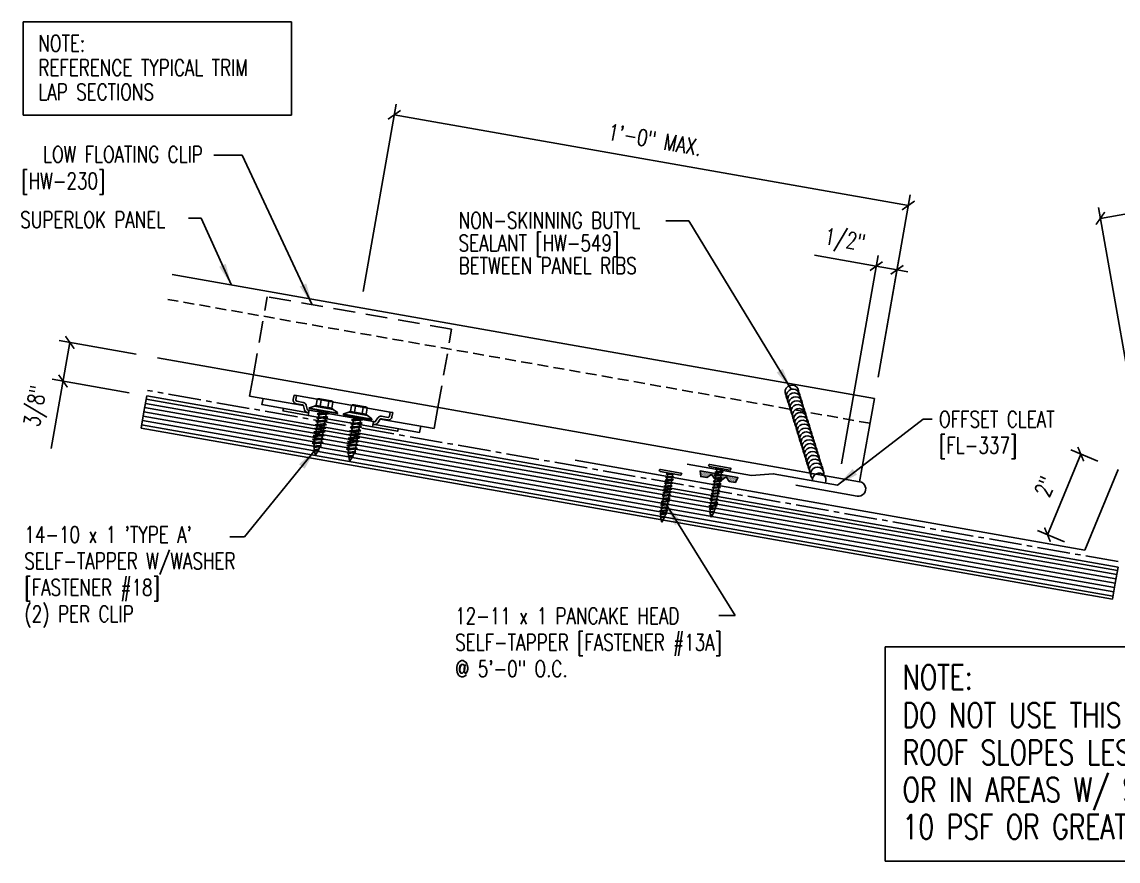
# Model space of a CAD drawing. Header units: inches. Extents: x -1.5 to 46.1, y 4.7 to 34.9.
# Drawn here: x -1.47 to 23.68, y 4.68 to 23.93 of the extents above; entities that cross this region are included whole.
import ezdxf
from ezdxf.enums import TextEntityAlignment as Align

# ---------------------------------------------------------------- set-up
doc = ezdxf.new("R2010")
doc.units = ezdxf.units.IN
doc.header["$MEASUREMENT"] = 0
for name, pattern in [('CENTER2', [1.125, 0.75, -0.125, 0.125, -0.125]), ('HIDDEN', [0.375, 0.25, -0.125]), ('HIDDEN2', [0.1875, 0.125, -0.0625])]:
    doc.linetypes.add(name, pattern=pattern)
for name, color, linetype in [('BARRIER', 253, 'CENTER2'), ('clip', 5, 'Continuous'), ('DIM', 2, 'Continuous'), ('FASTENER', 9, 'Continuous'), ('PANEL', 11, 'Continuous'), ('SEALANT', 8, 'Continuous'), ('TAPE', 8, 'Continuous'), ('TEXT', 2, 'Continuous'), ('TRIM', 6, 'Continuous'), ('wood', 3, 'Continuous')]:
    doc.layers.add(name, color=color, linetype=linetype)
doc.styles.add('TEXT', font='SIMPLEX', dxfattribs={"width": 0.75, "height": 6})
doc.styles.add('TEXT1', font='ROMANS.shx', dxfattribs={"width": 0.75, "height": 0.375})
doc.dimstyles.new('DETAIL', dxfattribs={"dimscale": 4, "dimtxt": 0.375, "dimasz": 0.0625, "dimexe": 0.0625, "dimexo": 0.125, "dimgap": 0.0625, "dimtad": 1, "dimdec": 4, "dimzin": 3, "dimdsep": 46, "dimlunit": 4, "dimtxsty": 'TEXT1', "dimblk": 'ARCHTICK', "dimcen": 0.0625, "dimclrd": 7, "dimclre": 7, "dimclrt": 2, "dimadec": 0, "dimazin": 0, "dimtfac": 0.59375, "dimtdec": 4, "dimtmove": 0, "dimatfit": 3, "dimfxl": 0, "dimfrac": 2, "dimtolj": 1, "dimtzin": 3, "dimarcsym": 0})
doc.dimstyles.new('DETAIL$7', dxfattribs={"dimscale": 4, "dimtxt": 6, "dimasz": 0.125, "dimexe": 0.0625, "dimexo": 0.125, "dimgap": 0.0625, "dimtad": 1, "dimdec": 5, "dimzin": 3, "dimdsep": 46, "dimlunit": 4, "dimtxsty": 'TEXT', "dimblk": 'ARCHTICK', "dimcen": 0.0625, "dimclrd": 7, "dimclre": 7, "dimclrt": 2, "dimadec": 0, "dimazin": 0, "dimtfac": 0.666667, "dimtdec": 5, "dimtmove": 0, "dimatfit": 3, "dimfxl": 0, "dimfrac": 2, "dimtolj": 1, "dimtzin": 3, "dimarcsym": 0})

# ---------------------------------------------------------------- blocks, each defined once
blk = doc.blocks.new('_ArchTick')
at = {"color": 0, "linetype": 'ByBlock', "const_width": 0.15}
blk.add_lwpolyline([(-0.5, -0.5), (0.5, 0.5)], dxfattribs=at)
blk = doc.blocks.new('*D14')
at = {"layer": 'DEFPOINTS', "color": 0}
for p in [(28.389, 20.327), (29.31, 15.107), (24.605, 11.891)]:
    blk.add_point(p, dxfattribs=at)
at = {"layer": 'DIM', "color": 7, "lineweight": -2}
for p, q in [((29.223, 15.6), (28.346, 20.573)), ((23.277, 19.425), (28.389, 20.327)), ((24.518, 12.383), (23.233, 19.672))]:
    blk.add_line(p, q, dxfattribs=at)
at = {"layer": 'DIM', "color": 7, "lineweight": -2, "xscale": 0.25, "yscale": 0.25, "zscale": 0.25}
for p, rotation in [((28.389, 20.327), 9.999999999998703), ((23.277, 19.425), 189.9999999999987)]:
    blk.add_blockref('_ArchTick', p, dxfattribs=dict(at, rotation=rotation))
at = {"layer": 'DIM', "color": 2, "insert": (25.74, 20.404), "char_height": 0.375, "attachment_point": 5, "rotation": 10, "style": 'TEXT1'}
blk.add_mtext('\\A1;4 1/2"  ', dxfattribs=at)
blk = doc.blocks.new('*D15')
at = {"layer": 'DEFPOINTS', "color": 0}
for p in [(18.871, 19.721), (6.273, 17.253), (18.09, 15.292)]:
    blk.add_point(p, dxfattribs=at)
at = {"layer": 'DIM', "color": 7, "lineweight": -2}
for p, q in [((6.359, 17.746), (7.118, 22.048)), ((7.074, 21.801), (18.871, 19.721)), ((18.177, 15.784), (18.915, 19.968))]:
    blk.add_line(p, q, dxfattribs=at)
at = {"layer": 'DIM', "color": 7, "lineweight": -2, "xscale": 0.25, "yscale": 0.25, "zscale": 0.25}
for p, rotation in [((7.074, 21.801), 170.0000000000015), ((18.871, 19.721), 350.0000000000015)]:
    blk.add_blockref('_ArchTick', p, dxfattribs=dict(at, rotation=rotation))
at = {"layer": 'DIM', "color": 2, "insert": (13.055, 21.227), "char_height": 0.375, "attachment_point": 5, "rotation": 350, "style": 'TEXT1'}
blk.add_mtext('\\A1;1\'-0" MAX.', dxfattribs=at)
blk = doc.blocks.new('dsc-FL-337')
at = {"layer": 'TEXT', "style": 'TEXT1', "width": 0.75}
for s, p in [('OFFSET CLEAT', (0, 0)), ('[FL-337]', (0, -0.6))]:
    blk.add_text(s, height=0.375, dxfattribs=at).set_placement(p)
at = {"layer": 'TEXT', "style": 'TEXT1', "flags": 1}
for tag, p in [('COLOR', (0, -1.2)), ('CALC', (0, -1.2)), ('OPT1', (0, -1.2)), ('OPT2', (0, -1.2)), ('OPT3', (0, -1.2)), ('GAGE', (0, -1.2)), ('SHPLN', (0, -1.2)), ('PART', (0, -1.2)), ('DESCRIPTION', (0, -1.2)), ('MULTIPLE', (0, -1.2)), ('SPARE1', (0, -1.8)), ('SPARE2', (0, -1.8)), ('SPARE3', (0, -1.8)), ('SPARE4', (0, -1.8)), ('SPARE5', (0, -1.8)), ('SPARE6', (0, -1.8)), ('SPARE7', (0, -1.8)), ('SPARE8', (0, -1.8)), ('SPARE9', (0, -1.8)), ('SPARE10', (0, -1.8))]:
    blk.add_attdef(tag, p, '', height=0.375, dxfattribs=at)
blk = doc.blocks.new('st7')
at = {"layer": 'FASTENER'}
for p, q in [((-0.24, 0.082), (0.24, 0.082)), ((-0.24, 0.037), (0.24, 0.037)), ((-0.093, 0.003), (0.027, 0.037)), ((-0.069, -0.011), (-0.093, 0.003)), ((-0.069, -0.011), (0.095, 0.036)), ((-0.057, 0.037), (-0.057, 0.013)), ((0.059, 0.026), (0.059, -0.025)), ((-0.093, -0.069), (0.071, -0.022)), ((-0.069, -0.082), (-0.093, -0.069)), ((-0.093, -0.14), (0.071, -0.093)), ((-0.069, -0.154), (-0.093, -0.14)), ((-0.093, -0.212), (0.071, -0.165)), ((-0.069, -0.225), (-0.093, -0.212)), ((-0.093, -0.283), (0.071, -0.236)), ((-0.069, -0.082), (0.095, -0.036)), ((-0.069, -0.154), (0.095, -0.107)), ((-0.069, -0.225), (0.095, -0.178)), ((-0.069, -0.296), (0.095, -0.25)), ((-0.057, -0.008), (-0.057, -0.059)), ((-0.057, -0.079), (-0.057, -0.13)), ((-0.057, -0.15), (-0.057, -0.201)), ((-0.057, -0.222), (-0.057, -0.273)), ((0.059, -0.046), (0.059, -0.097)), ((0.059, -0.117), (0.059, -0.168)), ((0.059, -0.189), (0.059, -0.239)), ((0.095, -0.036), (0.071, -0.022)), ((0.095, -0.107), (0.071, -0.093)), ((0.095, -0.178), (0.071, -0.165)), ((0.095, -0.25), (0.071, -0.236)), ((-0.069, -0.296), (-0.093, -0.283)), ((-0.093, -0.354), (0.071, -0.307)), ((-0.069, -0.368), (-0.093, -0.354)), ((-0.093, -0.426), (0.071, -0.379)), ((-0.069, -0.439), (-0.093, -0.426)), ((-0.093, -0.497), (0.071, -0.45)), ((-0.069, -0.511), (-0.093, -0.497)), ((-0.069, -0.368), (0.095, -0.321)), ((-0.069, -0.439), (0.095, -0.392)), ((-0.069, -0.511), (0.095, -0.464)), ((-0.057, -0.293), (-0.057, -0.344)), ((-0.057, -0.365), (-0.057, -0.415)), ((-0.057, -0.436), (-0.057, -0.487)), ((0.059, -0.26), (0.059, -0.311)), ((0.059, -0.331), (0.059, -0.382)), ((0.059, -0.403), (0.059, -0.454)), ((0.059, -0.474), (0.059, -0.525)), ((0.095, -0.321), (0.071, -0.307)), ((0.095, -0.392), (0.071, -0.379)), ((0.095, -0.464), (0.071, -0.45)), ((-0.093, -0.568), (0.071, -0.522)), ((-0.069, -0.582), (-0.093, -0.568)), ((-0.093, -0.64), (0.071, -0.593)), ((-0.069, -0.653), (-0.093, -0.64)), ((-0.093, -0.711), (0.071, -0.664)), ((-0.069, -0.725), (-0.093, -0.711)), ((-0.093, -0.782), (0.071, -0.736)), ((-0.069, -0.582), (0.095, -0.535)), ((-0.069, -0.653), (0.095, -0.606)), ((-0.069, -0.725), (0.095, -0.678)), ((-0.069, -0.796), (0.095, -0.749)), ((-0.057, -0.507), (-0.057, -0.558)), ((-0.057, -0.579), (-0.057, -0.629)), ((-0.057, -0.65), (-0.057, -0.701)), ((-0.057, -0.721), (-0.057, -0.772)), ((0.059, -0.545), (0.059, -0.596)), ((0.059, -0.617), (0.059, -0.668)), ((0.059, -0.688), (0.059, -0.739)), ((0.095, -0.535), (0.071, -0.522)), ((0.095, -0.606), (0.071, -0.593)), ((0.095, -0.678), (0.071, -0.664)), ((0.095, -0.749), (0.071, -0.736)), ((-0.069, -0.796), (-0.093, -0.782)), ((-0.093, -0.854), (0.071, -0.807)), ((-0.069, -0.867), (-0.093, -0.854)), ((-0.078, -0.921), (0.061, -0.881)), ((-0.054, -0.934), (-0.078, -0.921)), ((-0.069, -0.867), (0.095, -0.821)), ((-0.058, -0.986), (0.041, -0.958)), ((-0.034, -1), (-0.058, -0.986)), ((-0.057, -0.793), (-0.057, -0.844)), ((-0.054, -0.934), (0.085, -0.895)), ((-0.034, -1), (0.065, -0.972)), ((0.065, -0.972), (0.041, -0.958)), ((0.059, -0.759), (0.059, -0.81)), ((0.059, -0.831), (0.059, -0.861)), ((0.085, -0.895), (0.061, -0.881)), ((0.095, -0.821), (0.071, -0.807)), ((-0.03, -1.05), (0.006, -1.04)), ((-0.006, -1.063), (-0.03, -1.05)), ((-0.006, -1.063), (0.03, -1.053)), ((0.03, -1.053), (0.006, -1.04))]:
    blk.add_line(p, q, dxfattribs=at)
for centre, radius, start, end in [((-0.238, 0.06), 0.0227, 94.6639, 265.3361), ((0.238, 0.06), 0.0227, 274.6639, 85.3361), ((0.502, -0.853), 0.56, 181.0834, 186.2136), ((0.502, -0.853), 0.56, 188.2489, 193.282), ((0.502, -0.853), 0.56, 194.889, 200.3099), ((-0.501, -0.853), 0.56, 339.4684, 347.2016), ((-0.501, -0.853), 0.56, 348.7524, 354.9475), ((-0.501, -0.853), 0.56, 357.0874, 0.7958), ((0.502, -0.853), 0.56, 201.1572, 206.3807), ((-0.501, -0.853), 0.56, 333.6193, 338.828)]:
    blk.add_arc(centre, radius, start, end, dxfattribs=at)
blk = doc.blocks.new('*X3')
at = {"color": 0}
for p, q in [((-0.434, 0.135), (-0.434, 0.135)), ((-0.434, 0.123), (-0.434, 0.123)), ((-0.422, 0.141), (-0.422, 0.141)), ((-0.422, 0.129), (-0.422, 0.129)), ((-0.422, 0.117), (-0.422, 0.117)), ((-0.422, 0.105), (-0.422, 0.105)), ((-0.422, 0.094), (-0.422, 0.094)), ((-0.422, 0.082), (-0.422, 0.082)), ((-0.41, 0.135), (-0.41, 0.135)), ((-0.41, 0.123), (-0.41, 0.123)), ((-0.41, 0.111), (-0.41, 0.111)), ((-0.41, 0.1), (-0.41, 0.1)), ((-0.41, 0.088), (-0.41, 0.088)), ((-0.41, 0.076), (-0.41, 0.076)), ((-0.41, 0.064), (-0.41, 0.064)), ((-0.41, 0.053), (-0.41, 0.053)), ((-0.41, 0.041), (-0.41, 0.041)), ((-0.398, 0.141), (-0.398, 0.141)), ((-0.398, 0.129), (-0.398, 0.129)), ((-0.398, 0.117), (-0.398, 0.117)), ((-0.398, 0.105), (-0.398, 0.105)), ((-0.398, 0.094), (-0.398, 0.094)), ((-0.398, 0.082), (-0.398, 0.082)), ((-0.398, 0.07), (-0.398, 0.07)), ((-0.398, 0.059), (-0.398, 0.059)), ((-0.398, 0.047), (-0.398, 0.047)), ((-0.398, 0.035), (-0.398, 0.035)), ((-0.398, 0.023), (-0.398, 0.023)), ((-0.387, 0.135), (-0.387, 0.135)), ((-0.387, 0.123), (-0.387, 0.123)), ((-0.387, 0.111), (-0.387, 0.111)), ((-0.387, 0.1), (-0.387, 0.1)), ((-0.387, 0.088), (-0.387, 0.088)), ((-0.387, 0.076), (-0.387, 0.076)), ((-0.387, 0.064), (-0.387, 0.064)), ((-0.387, 0.053), (-0.387, 0.053)), ((-0.387, 0.041), (-0.387, 0.041)), ((-0.387, 0.029), (-0.387, 0.029)), ((-0.375, 0.141), (-0.375, 0.141)), ((-0.375, 0.129), (-0.375, 0.129)), ((-0.375, 0.117), (-0.375, 0.117)), ((-0.375, 0.105), (-0.375, 0.105)), ((-0.375, 0.094), (-0.375, 0.094)), ((-0.375, 0.082), (-0.375, 0.082)), ((-0.375, 0.07), (-0.375, 0.07)), ((-0.375, 0.059), (-0.375, 0.059)), ((-0.375, 0.047), (-0.375, 0.047)), ((-0.375, 0.035), (-0.375, 0.035)), ((-0.375, 0.023), (-0.375, 0.023)), ((-0.363, 0.135), (-0.363, 0.135)), ((-0.363, 0.123), (-0.363, 0.123)), ((-0.363, 0.111), (-0.363, 0.111)), ((-0.363, 0.1), (-0.363, 0.1)), ((-0.363, 0.088), (-0.363, 0.088)), ((-0.363, 0.076), (-0.363, 0.076)), ((-0.363, 0.064), (-0.363, 0.064)), ((-0.363, 0.053), (-0.363, 0.053)), ((-0.363, 0.041), (-0.363, 0.041)), ((-0.363, 0.029), (-0.363, 0.029)), ((-0.352, 0.141), (-0.352, 0.141)), ((-0.352, 0.129), (-0.352, 0.129)), ((-0.352, 0.117), (-0.352, 0.117)), ((-0.352, 0.105), (-0.352, 0.105)), ((-0.352, 0.094), (-0.352, 0.094)), ((-0.352, 0.082), (-0.352, 0.082)), ((-0.352, 0.07), (-0.352, 0.07)), ((-0.352, 0.059), (-0.352, 0.059)), ((-0.352, 0.047), (-0.352, 0.047)), ((-0.352, 0.035), (-0.352, 0.035)), ((-0.352, 0.023), (-0.352, 0.023)), ((-0.34, 0.135), (-0.34, 0.135)), ((-0.34, 0.123), (-0.34, 0.123)), ((-0.34, 0.111), (-0.34, 0.111)), ((-0.34, 0.1), (-0.34, 0.1)), ((-0.34, 0.088), (-0.34, 0.088)), ((-0.34, 0.076), (-0.34, 0.076)), ((-0.34, 0.064), (-0.34, 0.064)), ((-0.34, 0.053), (-0.34, 0.053)), ((-0.34, 0.041), (-0.34, 0.041)), ((-0.34, 0.029), (-0.34, 0.029)), ((-0.328, 0.141), (-0.328, 0.141)), ((-0.328, 0.129), (-0.328, 0.129)), ((-0.328, 0.117), (-0.328, 0.117)), ((-0.328, 0.105), (-0.328, 0.105)), ((-0.328, 0.094), (-0.328, 0.094)), ((-0.328, 0.082), (-0.328, 0.082)), ((-0.328, 0.07), (-0.328, 0.07)), ((-0.328, 0.059), (-0.328, 0.059)), ((-0.328, 0.047), (-0.328, 0.047)), ((-0.328, 0.035), (-0.328, 0.035)), ((-0.328, 0.023), (-0.328, 0.023)), ((-0.316, 0.135), (-0.316, 0.135)), ((-0.316, 0.123), (-0.316, 0.123)), ((-0.316, 0.111), (-0.316, 0.111)), ((-0.316, 0.1), (-0.316, 0.1)), ((-0.316, 0.088), (-0.316, 0.088)), ((-0.316, 0.076), (-0.316, 0.076)), ((-0.316, 0.064), (-0.316, 0.064)), ((-0.316, 0.053), (-0.316, 0.053)), ((-0.316, 0.041), (-0.316, 0.041)), ((-0.316, 0.029), (-0.316, 0.029)), ((-0.305, 0.141), (-0.305, 0.141)), ((-0.305, 0.129), (-0.305, 0.129)), ((-0.305, 0.117), (-0.305, 0.117)), ((-0.305, 0.105), (-0.305, 0.105)), ((-0.305, 0.094), (-0.305, 0.094)), ((-0.305, 0.082), (-0.305, 0.082)), ((-0.305, 0.07), (-0.305, 0.07)), ((-0.305, 0.059), (-0.305, 0.059)), ((-0.305, 0.047), (-0.305, 0.047)), ((-0.305, 0.035), (-0.305, 0.035)), ((-0.305, 0.023), (-0.305, 0.023)), ((-0.293, 0.135), (-0.293, 0.135)), ((-0.293, 0.123), (-0.293, 0.123)), ((-0.293, 0.111), (-0.293, 0.111)), ((-0.293, 0.1), (-0.293, 0.1)), ((-0.293, 0.088), (-0.293, 0.088)), ((-0.293, 0.076), (-0.293, 0.076)), ((-0.293, 0.064), (-0.293, 0.064)), ((-0.293, 0.053), (-0.293, 0.053)), ((-0.293, 0.041), (-0.293, 0.041)), ((-0.293, 0.029), (-0.293, 0.029)), ((-0.281, 0.141), (-0.281, 0.141)), ((-0.281, 0.129), (-0.281, 0.129)), ((-0.281, 0.117), (-0.281, 0.117)), ((-0.281, 0.105), (-0.281, 0.105)), ((-0.281, 0.094), (-0.281, 0.094)), ((-0.281, 0.082), (-0.281, 0.082)), ((-0.281, 0.07), (-0.281, 0.07)), ((-0.281, 0.059), (-0.281, 0.059)), ((-0.281, 0.047), (-0.281, 0.047)), ((-0.281, 0.035), (-0.281, 0.035)), ((-0.281, 0.023), (-0.281, 0.023)), ((-0.27, 0.135), (-0.27, 0.135)), ((-0.27, 0.123), (-0.27, 0.123)), ((-0.27, 0.111), (-0.27, 0.111)), ((-0.27, 0.1), (-0.27, 0.1)), ((-0.27, 0.088), (-0.27, 0.088)), ((-0.27, 0.076), (-0.27, 0.076)), ((-0.27, 0.064), (-0.27, 0.064)), ((-0.27, 0.053), (-0.27, 0.053)), ((-0.27, 0.041), (-0.27, 0.041)), ((-0.27, 0.029), (-0.27, 0.029)), ((-0.258, 0.141), (-0.258, 0.141)), ((-0.258, 0.129), (-0.258, 0.129)), ((-0.258, 0.117), (-0.258, 0.117)), ((-0.258, 0.105), (-0.258, 0.105)), ((-0.258, 0.094), (-0.258, 0.094)), ((-0.258, 0.082), (-0.258, 0.082)), ((-0.258, 0.07), (-0.258, 0.07)), ((-0.258, 0.059), (-0.258, 0.059)), ((-0.258, 0.047), (-0.258, 0.047)), ((-0.258, 0.035), (-0.258, 0.035)), ((-0.258, 0.023), (-0.258, 0.023)), ((-0.246, 0.135), (-0.246, 0.135)), ((-0.246, 0.123), (-0.246, 0.123)), ((-0.246, 0.111), (-0.246, 0.111)), ((-0.246, 0.1), (-0.246, 0.1)), ((-0.246, 0.088), (-0.246, 0.088)), ((-0.246, 0.076), (-0.246, 0.076)), ((-0.246, 0.064), (-0.246, 0.064)), ((-0.246, 0.053), (-0.246, 0.053)), ((-0.246, 0.041), (-0.246, 0.041)), ((-0.234, 0.141), (-0.234, 0.141)), ((-0.234, 0.129), (-0.234, 0.129)), ((-0.234, 0.117), (-0.234, 0.117)), ((-0.234, 0.105), (-0.234, 0.105)), ((-0.234, 0.094), (-0.234, 0.094)), ((-0.234, 0.082), (-0.234, 0.082)), ((-0.234, 0.07), (-0.234, 0.07)), ((-0.234, 0.059), (-0.234, 0.059)), ((-0.234, 0.047), (-0.234, 0.047)), ((-0.223, 0.135), (-0.223, 0.135)), ((-0.223, 0.123), (-0.223, 0.123)), ((-0.223, 0.111), (-0.223, 0.111)), ((-0.223, 0.1), (-0.223, 0.1)), ((-0.223, 0.088), (-0.223, 0.088)), ((-0.223, 0.076), (-0.223, 0.076)), ((-0.223, 0.064), (-0.223, 0.064)), ((-0.211, 0.141), (-0.211, 0.141)), ((-0.211, 0.129), (-0.211, 0.129)), ((-0.211, 0.117), (-0.211, 0.117)), ((-0.211, 0.105), (-0.211, 0.105)), ((-0.211, 0.094), (-0.211, 0.094)), ((-0.211, 0.082), (-0.211, 0.082)), ((-0.211, 0.07), (-0.211, 0.07)), ((-0.199, 0.135), (-0.199, 0.135)), ((-0.199, 0.123), (-0.199, 0.123)), ((-0.199, 0.111), (-0.199, 0.111)), ((-0.199, 0.1), (-0.199, 0.1)), ((-0.199, 0.088), (-0.199, 0.088)), ((-0.188, 0.141), (-0.188, 0.141)), ((-0.188, 0.129), (-0.188, 0.129)), ((-0.188, 0.117), (-0.188, 0.117)), ((-0.188, 0.105), (-0.188, 0.105)), ((-0.188, 0.094), (-0.188, 0.094)), ((-0.176, 0.135), (-0.176, 0.135)), ((-0.176, 0.123), (-0.176, 0.123)), ((-0.176, 0.111), (-0.176, 0.111)), ((-0.164, 0.141), (-0.164, 0.141)), ((-0.164, 0.129), (-0.164, 0.129)), ((-0.164, 0.117), (-0.164, 0.117)), ((-0.164, 0.105), (-0.164, 0.105)), ((-0.152, 0.135), (-0.152, 0.135)), ((-0.152, 0.123), (-0.152, 0.123)), ((-0.152, 0.111), (-0.152, 0.111)), ((-0.152, 0.1), (-0.152, 0.1)), ((-0.141, 0.141), (-0.141, 0.141)), ((-0.141, 0.129), (-0.141, 0.129)), ((-0.141, 0.117), (-0.141, 0.117)), ((-0.141, 0.105), (-0.141, 0.105)), ((-0.141, 0.094), (-0.141, 0.094)), ((-0.141, 0.082), (-0.141, 0.082)), ((-0.129, 0.135), (-0.129, 0.135)), ((-0.129, 0.123), (-0.129, 0.123)), ((-0.129, 0.111), (-0.129, 0.111)), ((-0.129, 0.1), (-0.129, 0.1)), ((-0.129, 0.088), (-0.129, 0.088)), ((-0.129, 0.076), (-0.129, 0.076)), ((-0.117, 0.141), (-0.117, 0.141)), ((-0.117, 0.129), (-0.117, 0.129)), ((-0.117, 0.117), (-0.117, 0.117)), ((-0.117, 0.105), (-0.117, 0.105)), ((-0.117, 0.094), (-0.117, 0.094)), ((-0.117, 0.082), (-0.117, 0.082)), ((-0.117, 0.07), (-0.117, 0.07)), ((-0.117, 0.059), (-0.117, 0.059)), ((-0.105, 0.135), (-0.105, 0.135)), ((-0.105, 0.123), (-0.105, 0.123)), ((-0.105, 0.111), (-0.105, 0.111)), ((-0.105, 0.1), (-0.105, 0.1)), ((-0.105, 0.088), (-0.105, 0.088)), ((-0.105, 0.076), (-0.105, 0.076)), ((-0.105, 0.064), (-0.105, 0.064)), ((-0.105, 0.053), (-0.105, 0.053)), ((-0.094, 0.141), (-0.094, 0.141)), ((-0.094, 0.129), (-0.094, 0.129)), ((-0.094, 0.117), (-0.094, 0.117)), ((-0.094, 0.105), (-0.094, 0.105)), ((-0.094, 0.094), (-0.094, 0.094)), ((-0.094, 0.082), (-0.094, 0.082)), ((-0.094, 0.07), (-0.094, 0.07)), ((-0.094, 0.059), (-0.094, 0.059)), ((-0.094, 0.047), (-0.094, 0.047)), ((-0.094, 0.035), (-0.094, 0.035)), ((-0.082, 0.135), (-0.082, 0.135)), ((-0.082, 0.123), (-0.082, 0.123)), ((-0.082, 0.111), (-0.082, 0.111)), ((-0.082, 0.1), (-0.082, 0.1)), ((-0.082, 0.088), (-0.082, 0.088)), ((-0.082, 0.076), (-0.082, 0.076)), ((-0.082, 0.064), (-0.082, 0.064)), ((-0.082, 0.053), (-0.082, 0.053)), ((-0.082, 0.041), (-0.082, 0.041)), ((-0.082, 0.029), (-0.082, 0.029)), ((-0.07, 0.141), (-0.07, 0.141)), ((-0.07, 0.129), (-0.07, 0.129)), ((-0.07, 0.117), (-0.07, 0.117)), ((-0.07, 0.105), (-0.07, 0.105)), ((-0.07, 0.094), (-0.07, 0.094)), ((-0.07, 0.082), (-0.07, 0.082)), ((-0.07, 0.07), (-0.07, 0.07)), ((-0.07, 0.059), (-0.07, 0.059)), ((-0.07, 0.047), (-0.07, 0.047)), ((-0.07, 0.035), (-0.07, 0.035)), ((-0.07, 0.023), (-0.07, 0.023)), ((-0.059, 0.135), (-0.059, 0.135)), ((-0.059, 0.123), (-0.059, 0.123)), ((-0.059, 0.111), (-0.059, 0.111)), ((-0.059, 0.1), (-0.059, 0.1)), ((-0.059, 0.088), (-0.059, 0.088)), ((-0.059, 0.076), (-0.059, 0.076)), ((-0.059, 0.064), (-0.059, 0.064)), ((-0.059, 0.053), (-0.059, 0.053)), ((-0.059, 0.041), (-0.059, 0.041)), ((-0.059, 0.029), (-0.059, 0.029)), ((-0.047, 0.141), (-0.047, 0.141)), ((-0.047, 0.129), (-0.047, 0.129)), ((-0.047, 0.117), (-0.047, 0.117)), ((-0.047, 0.105), (-0.047, 0.105)), ((-0.047, 0.094), (-0.047, 0.094)), ((-0.047, 0.082), (-0.047, 0.082)), ((-0.047, 0.07), (-0.047, 0.07)), ((-0.047, 0.059), (-0.047, 0.059)), ((-0.047, 0.047), (-0.047, 0.047)), ((-0.047, 0.035), (-0.047, 0.035)), ((-0.047, 0.023), (-0.047, 0.023)), ((-0.035, 0.135), (-0.035, 0.135)), ((-0.035, 0.123), (-0.035, 0.123)), ((-0.035, 0.111), (-0.035, 0.111)), ((-0.035, 0.1), (-0.035, 0.1)), ((-0.035, 0.088), (-0.035, 0.088)), ((-0.035, 0.076), (-0.035, 0.076)), ((-0.035, 0.064), (-0.035, 0.064)), ((-0.035, 0.053), (-0.035, 0.053)), ((-0.035, 0.041), (-0.035, 0.041)), ((-0.035, 0.029), (-0.035, 0.029)), ((-0.023, 0.141), (-0.023, 0.141)), ((-0.023, 0.129), (-0.023, 0.129)), ((-0.023, 0.117), (-0.023, 0.117)), ((-0.023, 0.105), (-0.023, 0.105)), ((-0.023, 0.094), (-0.023, 0.094)), ((-0.023, 0.082), (-0.023, 0.082)), ((-0.023, 0.07), (-0.023, 0.07)), ((-0.023, 0.059), (-0.023, 0.059)), ((-0.023, 0.047), (-0.023, 0.047)), ((-0.023, 0.035), (-0.023, 0.035)), ((-0.023, 0.023), (-0.023, 0.023)), ((-0.012, 0.135), (-0.012, 0.135)), ((-0.012, 0.123), (-0.012, 0.123)), ((-0.012, 0.111), (-0.012, 0.111)), ((-0.012, 0.1), (-0.012, 0.1)), ((-0.012, 0.088), (-0.012, 0.088)), ((-0.012, 0.076), (-0.012, 0.076)), ((-0.012, 0.064), (-0.012, 0.064)), ((-0.012, 0.053), (-0.012, 0.053)), ((-0.012, 0.041), (-0.012, 0.041)), ((-0.012, 0.029), (-0.012, 0.029)), ((0, 0.141), (0, 0.141)), ((0, 0.129), (0, 0.129)), ((0, 0.117), (0, 0.117)), ((0, 0.105), (0, 0.105)), ((0, 0.094), (0, 0.094)), ((0, 0.082), (0, 0.082)), ((0, 0.07), (0, 0.07)), ((0, 0.059), (0, 0.059)), ((0, 0.047), (0, 0.047)), ((0, 0.035), (0, 0.035)), ((0, 0.023), (0, 0.023)), ((0.012, 0.135), (0.012, 0.135)), ((0.012, 0.123), (0.012, 0.123)), ((0.012, 0.111), (0.012, 0.111)), ((0.012, 0.1), (0.012, 0.1)), ((0.012, 0.088), (0.012, 0.088)), ((0.012, 0.076), (0.012, 0.076)), ((0.012, 0.064), (0.012, 0.064)), ((0.012, 0.053), (0.012, 0.053)), ((0.012, 0.041), (0.012, 0.041)), ((0.012, 0.029), (0.012, 0.029)), ((0.023, 0.141), (0.023, 0.141)), ((0.023, 0.129), (0.023, 0.129)), ((0.023, 0.117), (0.023, 0.117)), ((0.023, 0.105), (0.023, 0.105)), ((0.023, 0.094), (0.023, 0.094)), ((0.023, 0.082), (0.023, 0.082)), ((0.023, 0.07), (0.023, 0.07)), ((0.023, 0.059), (0.023, 0.059)), ((0.023, 0.047), (0.023, 0.047)), ((0.023, 0.035), (0.023, 0.035)), ((0.023, 0.023), (0.023, 0.023)), ((0.035, 0.135), (0.035, 0.135)), ((0.035, 0.123), (0.035, 0.123)), ((0.035, 0.111), (0.035, 0.111)), ((0.035, 0.1), (0.035, 0.1)), ((0.035, 0.088), (0.035, 0.088)), ((0.035, 0.076), (0.035, 0.076)), ((0.035, 0.064), (0.035, 0.064)), ((0.035, 0.053), (0.035, 0.053)), ((0.035, 0.041), (0.035, 0.041)), ((0.035, 0.029), (0.035, 0.029)), ((0.047, 0.141), (0.047, 0.141)), ((0.047, 0.129), (0.047, 0.129)), ((0.047, 0.117), (0.047, 0.117)), ((0.047, 0.105), (0.047, 0.105)), ((0.047, 0.094), (0.047, 0.094)), ((0.047, 0.082), (0.047, 0.082)), ((0.047, 0.07), (0.047, 0.07)), ((0.047, 0.059), (0.047, 0.059)), ((0.047, 0.047), (0.047, 0.047)), ((0.047, 0.035), (0.047, 0.035)), ((0.047, 0.023), (0.047, 0.023)), ((0.059, 0.135), (0.059, 0.135)), ((0.059, 0.123), (0.059, 0.123)), ((0.059, 0.111), (0.059, 0.111)), ((0.059, 0.1), (0.059, 0.1)), ((0.059, 0.088), (0.059, 0.088)), ((0.059, 0.076), (0.059, 0.076)), ((0.059, 0.064), (0.059, 0.064)), ((0.059, 0.053), (0.059, 0.053)), ((0.059, 0.041), (0.059, 0.041)), ((0.059, 0.029), (0.059, 0.029)), ((0.07, 0.141), (0.07, 0.141)), ((0.07, 0.129), (0.07, 0.129)), ((0.07, 0.117), (0.07, 0.117)), ((0.07, 0.105), (0.07, 0.105)), ((0.07, 0.094), (0.07, 0.094)), ((0.07, 0.082), (0.07, 0.082)), ((0.07, 0.07), (0.07, 0.07)), ((0.07, 0.059), (0.07, 0.059)), ((0.07, 0.047), (0.07, 0.047)), ((0.07, 0.035), (0.07, 0.035)), ((0.07, 0.023), (0.07, 0.023)), ((0.082, 0.135), (0.082, 0.135)), ((0.082, 0.123), (0.082, 0.123)), ((0.082, 0.111), (0.082, 0.111)), ((0.082, 0.1), (0.082, 0.1)), ((0.082, 0.088), (0.082, 0.088)), ((0.082, 0.076), (0.082, 0.076)), ((0.082, 0.064), (0.082, 0.064)), ((0.082, 0.053), (0.082, 0.053)), ((0.082, 0.041), (0.082, 0.041)), ((0.082, 0.029), (0.082, 0.029)), ((0.094, 0.141), (0.094, 0.141)), ((0.094, 0.129), (0.094, 0.129)), ((0.094, 0.117), (0.094, 0.117)), ((0.094, 0.105), (0.094, 0.105)), ((0.094, 0.094), (0.094, 0.094)), ((0.094, 0.082), (0.094, 0.082)), ((0.094, 0.07), (0.094, 0.07)), ((0.094, 0.059), (0.094, 0.059)), ((0.094, 0.047), (0.094, 0.047)), ((0.094, 0.035), (0.094, 0.035)), ((0.105, 0.135), (0.105, 0.135)), ((0.105, 0.123), (0.105, 0.123)), ((0.105, 0.111), (0.105, 0.111)), ((0.105, 0.1), (0.105, 0.1)), ((0.105, 0.088), (0.105, 0.088)), ((0.105, 0.076), (0.105, 0.076)), ((0.105, 0.064), (0.105, 0.064)), ((0.105, 0.053), (0.105, 0.053)), ((0.117, 0.141), (0.117, 0.141)), ((0.117, 0.129), (0.117, 0.129)), ((0.117, 0.117), (0.117, 0.117)), ((0.117, 0.105), (0.117, 0.105)), ((0.117, 0.094), (0.117, 0.094)), ((0.117, 0.082), (0.117, 0.082)), ((0.117, 0.07), (0.117, 0.07)), ((0.117, 0.059), (0.117, 0.059)), ((0.129, 0.135), (0.129, 0.135)), ((0.129, 0.123), (0.129, 0.123)), ((0.129, 0.111), (0.129, 0.111)), ((0.129, 0.1), (0.129, 0.1)), ((0.129, 0.088), (0.129, 0.088)), ((0.129, 0.076), (0.129, 0.076)), ((0.141, 0.141), (0.141, 0.141)), ((0.141, 0.129), (0.141, 0.129)), ((0.141, 0.117), (0.141, 0.117)), ((0.141, 0.105), (0.141, 0.105)), ((0.141, 0.094), (0.141, 0.094)), ((0.141, 0.082), (0.141, 0.082)), ((0.152, 0.135), (0.152, 0.135)), ((0.152, 0.123), (0.152, 0.123)), ((0.152, 0.111), (0.152, 0.111)), ((0.152, 0.1), (0.152, 0.1)), ((0.164, 0.141), (0.164, 0.141)), ((0.164, 0.129), (0.164, 0.129)), ((0.164, 0.117), (0.164, 0.117)), ((0.164, 0.105), (0.164, 0.105)), ((0.176, 0.135), (0.176, 0.135)), ((0.176, 0.123), (0.176, 0.123)), ((0.176, 0.111), (0.176, 0.111)), ((0.188, 0.141), (0.188, 0.141)), ((0.188, 0.129), (0.188, 0.129)), ((0.188, 0.117), (0.188, 0.117)), ((0.188, 0.105), (0.188, 0.105)), ((0.188, 0.094), (0.188, 0.094)), ((0.199, 0.135), (0.199, 0.135)), ((0.199, 0.123), (0.199, 0.123)), ((0.199, 0.111), (0.199, 0.111)), ((0.199, 0.1), (0.199, 0.1)), ((0.199, 0.088), (0.199, 0.088)), ((0.211, 0.141), (0.211, 0.141)), ((0.211, 0.129), (0.211, 0.129)), ((0.211, 0.117), (0.211, 0.117)), ((0.211, 0.105), (0.211, 0.105)), ((0.211, 0.094), (0.211, 0.094)), ((0.211, 0.082), (0.211, 0.082)), ((0.211, 0.07), (0.211, 0.07)), ((0.223, 0.135), (0.223, 0.135)), ((0.223, 0.123), (0.223, 0.123)), ((0.223, 0.111), (0.223, 0.111)), ((0.223, 0.1), (0.223, 0.1)), ((0.223, 0.088), (0.223, 0.088)), ((0.223, 0.076), (0.223, 0.076)), ((0.223, 0.064), (0.223, 0.064)), ((0.234, 0.141), (0.234, 0.141)), ((0.234, 0.129), (0.234, 0.129)), ((0.234, 0.117), (0.234, 0.117)), ((0.234, 0.105), (0.234, 0.105)), ((0.234, 0.094), (0.234, 0.094)), ((0.234, 0.082), (0.234, 0.082)), ((0.234, 0.07), (0.234, 0.07)), ((0.234, 0.059), (0.234, 0.059)), ((0.234, 0.047), (0.234, 0.047)), ((0.246, 0.135), (0.246, 0.135)), ((0.246, 0.123), (0.246, 0.123)), ((0.246, 0.111), (0.246, 0.111)), ((0.246, 0.1), (0.246, 0.1)), ((0.246, 0.088), (0.246, 0.088)), ((0.246, 0.076), (0.246, 0.076)), ((0.246, 0.064), (0.246, 0.064)), ((0.246, 0.053), (0.246, 0.053)), ((0.246, 0.041), (0.246, 0.041)), ((0.258, 0.141), (0.258, 0.141)), ((0.258, 0.129), (0.258, 0.129)), ((0.258, 0.117), (0.258, 0.117)), ((0.258, 0.105), (0.258, 0.105)), ((0.258, 0.094), (0.258, 0.094)), ((0.258, 0.082), (0.258, 0.082)), ((0.258, 0.07), (0.258, 0.07)), ((0.258, 0.059), (0.258, 0.059)), ((0.258, 0.047), (0.258, 0.047)), ((0.258, 0.035), (0.258, 0.035)), ((0.258, 0.023), (0.258, 0.023)), ((0.27, 0.135), (0.27, 0.135)), ((0.27, 0.123), (0.27, 0.123)), ((0.27, 0.111), (0.27, 0.111)), ((0.27, 0.1), (0.27, 0.1)), ((0.27, 0.088), (0.27, 0.088)), ((0.27, 0.076), (0.27, 0.076)), ((0.27, 0.064), (0.27, 0.064)), ((0.27, 0.053), (0.27, 0.053)), ((0.27, 0.041), (0.27, 0.041)), ((0.27, 0.029), (0.27, 0.029)), ((0.281, 0.141), (0.281, 0.141)), ((0.281, 0.129), (0.281, 0.129)), ((0.281, 0.117), (0.281, 0.117)), ((0.281, 0.105), (0.281, 0.105)), ((0.281, 0.094), (0.281, 0.094)), ((0.281, 0.082), (0.281, 0.082)), ((0.281, 0.07), (0.281, 0.07)), ((0.281, 0.059), (0.281, 0.059)), ((0.281, 0.047), (0.281, 0.047)), ((0.281, 0.035), (0.281, 0.035)), ((0.281, 0.023), (0.281, 0.023)), ((0.293, 0.135), (0.293, 0.135)), ((0.293, 0.123), (0.293, 0.123)), ((0.293, 0.111), (0.293, 0.111)), ((0.293, 0.1), (0.293, 0.1)), ((0.293, 0.088), (0.293, 0.088)), ((0.293, 0.076), (0.293, 0.076)), ((0.293, 0.064), (0.293, 0.064)), ((0.293, 0.053), (0.293, 0.053)), ((0.293, 0.041), (0.293, 0.041)), ((0.293, 0.029), (0.293, 0.029)), ((0.305, 0.141), (0.305, 0.141)), ((0.305, 0.129), (0.305, 0.129)), ((0.305, 0.117), (0.305, 0.117)), ((0.305, 0.105), (0.305, 0.105)), ((0.305, 0.094), (0.305, 0.094)), ((0.305, 0.082), (0.305, 0.082)), ((0.305, 0.07), (0.305, 0.07)), ((0.305, 0.059), (0.305, 0.059)), ((0.305, 0.047), (0.305, 0.047)), ((0.305, 0.035), (0.305, 0.035)), ((0.305, 0.023), (0.305, 0.023)), ((0.316, 0.135), (0.316, 0.135)), ((0.316, 0.123), (0.316, 0.123)), ((0.316, 0.111), (0.316, 0.111)), ((0.316, 0.1), (0.316, 0.1)), ((0.316, 0.088), (0.316, 0.088)), ((0.316, 0.076), (0.316, 0.076)), ((0.316, 0.064), (0.316, 0.064)), ((0.316, 0.053), (0.316, 0.053)), ((0.316, 0.041), (0.316, 0.041)), ((0.316, 0.029), (0.316, 0.029)), ((0.328, 0.141), (0.328, 0.141)), ((0.328, 0.129), (0.328, 0.129)), ((0.328, 0.117), (0.328, 0.117)), ((0.328, 0.105), (0.328, 0.105)), ((0.328, 0.094), (0.328, 0.094)), ((0.328, 0.082), (0.328, 0.082)), ((0.328, 0.07), (0.328, 0.07)), ((0.328, 0.059), (0.328, 0.059)), ((0.328, 0.047), (0.328, 0.047)), ((0.328, 0.035), (0.328, 0.035)), ((0.328, 0.023), (0.328, 0.023)), ((0.34, 0.135), (0.34, 0.135)), ((0.34, 0.123), (0.34, 0.123)), ((0.34, 0.111), (0.34, 0.111)), ((0.34, 0.1), (0.34, 0.1)), ((0.34, 0.088), (0.34, 0.088)), ((0.34, 0.076), (0.34, 0.076)), ((0.34, 0.064), (0.34, 0.064)), ((0.34, 0.053), (0.34, 0.053)), ((0.34, 0.041), (0.34, 0.041)), ((0.34, 0.029), (0.34, 0.029)), ((0.352, 0.141), (0.352, 0.141)), ((0.352, 0.129), (0.352, 0.129)), ((0.352, 0.117), (0.352, 0.117)), ((0.352, 0.105), (0.352, 0.105)), ((0.352, 0.094), (0.352, 0.094)), ((0.352, 0.082), (0.352, 0.082)), ((0.352, 0.07), (0.352, 0.07)), ((0.352, 0.059), (0.352, 0.059)), ((0.352, 0.047), (0.352, 0.047)), ((0.352, 0.035), (0.352, 0.035)), ((0.352, 0.023), (0.352, 0.023)), ((0.363, 0.135), (0.363, 0.135)), ((0.363, 0.123), (0.363, 0.123)), ((0.363, 0.111), (0.363, 0.111)), ((0.363, 0.1), (0.363, 0.1)), ((0.363, 0.088), (0.363, 0.088)), ((0.363, 0.076), (0.363, 0.076)), ((0.363, 0.064), (0.363, 0.064)), ((0.363, 0.053), (0.363, 0.053)), ((0.363, 0.041), (0.363, 0.041)), ((0.363, 0.029), (0.363, 0.029)), ((0.375, 0.141), (0.375, 0.141)), ((0.375, 0.129), (0.375, 0.129)), ((0.375, 0.117), (0.375, 0.117)), ((0.375, 0.105), (0.375, 0.105)), ((0.375, 0.094), (0.375, 0.094)), ((0.375, 0.082), (0.375, 0.082)), ((0.375, 0.07), (0.375, 0.07)), ((0.375, 0.059), (0.375, 0.059)), ((0.375, 0.047), (0.375, 0.047)), ((0.375, 0.035), (0.375, 0.035)), ((0.375, 0.023), (0.375, 0.023)), ((0.387, 0.135), (0.387, 0.135)), ((0.387, 0.123), (0.387, 0.123)), ((0.387, 0.111), (0.387, 0.111)), ((0.387, 0.1), (0.387, 0.1)), ((0.387, 0.088), (0.387, 0.088)), ((0.387, 0.076), (0.387, 0.076)), ((0.387, 0.064), (0.387, 0.064)), ((0.387, 0.053), (0.387, 0.053)), ((0.387, 0.041), (0.387, 0.041)), ((0.387, 0.029), (0.387, 0.029)), ((0.398, 0.141), (0.398, 0.141)), ((0.398, 0.129), (0.398, 0.129)), ((0.398, 0.117), (0.398, 0.117)), ((0.398, 0.105), (0.398, 0.105)), ((0.398, 0.094), (0.398, 0.094)), ((0.398, 0.082), (0.398, 0.082)), ((0.398, 0.07), (0.398, 0.07)), ((0.398, 0.059), (0.398, 0.059)), ((0.398, 0.047), (0.398, 0.047)), ((0.398, 0.035), (0.398, 0.035)), ((0.398, 0.023), (0.398, 0.023)), ((0.41, 0.135), (0.41, 0.135)), ((0.41, 0.123), (0.41, 0.123)), ((0.41, 0.111), (0.41, 0.111)), ((0.41, 0.1), (0.41, 0.1)), ((0.41, 0.088), (0.41, 0.088)), ((0.41, 0.076), (0.41, 0.076)), ((0.41, 0.064), (0.41, 0.064)), ((0.41, 0.053), (0.41, 0.053)), ((0.41, 0.041), (0.41, 0.041)), ((0.422, 0.141), (0.422, 0.141)), ((0.422, 0.129), (0.422, 0.129)), ((0.422, 0.117), (0.422, 0.117)), ((0.422, 0.105), (0.422, 0.105)), ((0.422, 0.094), (0.422, 0.094)), ((0.422, 0.082), (0.422, 0.082)), ((0.434, 0.135), (0.434, 0.135)), ((0.434, 0.123), (0.434, 0.123))]:
    blk.add_line(p, q, dxfattribs=at)
blk = doc.blocks.new('TRIBEAD')
at = {"layer": 'TAPE', "color": 9}
blk.add_lwpolyline([(-0.403, 0.018), (-0.442, 0.141), (0.442, 0.141), (0.403, 0.018), (0.26, 0.018), (0.17, 0.109), (0.079, 0.018), (0, 0.018), (-0.079, 0.018), (-0.17, 0.109), (-0.26, 0.018)], close=True, dxfattribs=at)
at = {"layer": 'TAPE', "color": 251}
blk.add_blockref('*X3', (0, 0), dxfattribs=at)
blk = doc.blocks.new('A$C39D531FD')
at = {"layer": 'SEALANT'}
for centre, start, end in [((-0.31, 0.868), 349.3706, 225.1678), ((-0.282, 0.779), 349.3706, 225.1678), ((-0.254, 0.689), 349.3706, 225.1678), ((-0.226, 0.6), 349.3706, 225.1678), ((-0.199, 0.51), 349.3706, 225.1678), ((-0.171, 0.421), 349.3706, 225.1678), ((-0.143, 0.331), 349.3706, 225.1678), ((-0.115, 0.242), 349.3706, 225.1678), ((-0.087, 0.152), 349.3706, 225.1678), ((-0.059, 0.063), 349.3706, 225.1678), ((-0.032, -0.027), 349.3706, 225.1678), ((-0.004, -0.117), 349.3706, 225.1678), ((0.024, -0.206), 349.3706, 225.1678), ((0.052, -0.296), 349.3706, 225.1678), ((0.08, -0.385), 349.3706, 225.1678), ((0.108, -0.475), 349.3706, 225.1678), ((0.135, -0.564), 349.3706, 225.1678), ((0.163, -0.654), 349.3706, 225.1678), ((0.191, -0.743), 349.3706, 225.1678), ((0.219, -0.833), 349.3706, 225.1678), ((0.247, -0.922), 349.3706, 225.1678), ((0.275, -1.012), 349.3706, 225.1678), ((0.318, -1.151), 335.4776, 184.5224)]:
    blk.add_arc(centre, 0.155, start, end, dxfattribs=at)
blk = doc.blocks.new('st10')
at = {"layer": 'FASTENER'}
for p, q in [((-0.181, 0.276), (-0.181, 0.137)), ((-0.135, 0.302), (0.135, 0.302)), ((-0.089, 0.276), (-0.089, 0.137)), ((0.089, 0.276), (0.089, 0.137)), ((0.181, 0.276), (0.181, 0.137)), ((-0.217, 0.114), (-0.326, 0.059)), ((-0.326, 0.059), (-0.326, 0.049)), ((-0.326, 0.049), (0.326, 0.049)), ((-0.217, 0.114), (0.217, 0.114)), ((-0.193, 0.137), (0.193, 0.137)), ((-0.193, 0.119), (0.193, 0.119)), ((-0.181, 0.137), (0.181, 0.137)), ((-0.129, 0.035), (-0.124, 0.037)), ((-0.096, 0.017), (-0.129, 0.035)), ((-0.129, -0.049), (0.096, 0.015)), ((-0.124, 0.037), (-0.08, 0.037)), ((-0.096, 0.017), (-0.025, 0.037)), ((-0.08, 0.037), (0.08, 0.037)), ((-0.08, 0.021), (-0.08, -0.035)), ((0.08, 0.037), (0.08, 0.011)), ((0.129, -0.003), (0.096, 0.015)), ((0.217, 0.114), (0.326, 0.059)), ((0.326, 0.059), (0.326, 0.049)), ((-0.096, -0.068), (-0.129, -0.049)), ((-0.129, -0.134), (0.096, -0.069)), ((-0.096, -0.152), (-0.129, -0.134)), ((-0.129, -0.218), (0.096, -0.154)), ((-0.096, -0.237), (-0.129, -0.218)), ((-0.129, -0.303), (0.096, -0.238)), ((-0.096, -0.068), (0.129, -0.004)), ((-0.096, -0.152), (0.129, -0.088)), ((-0.096, -0.237), (0.129, -0.172)), ((-0.08, -0.063), (-0.08, -0.12)), ((-0.08, -0.148), (-0.08, -0.204)), ((-0.08, -0.232), (-0.08, -0.288)), ((0.08, -0.016), (0.08, -0.074)), ((0.08, -0.102), (0.08, -0.158)), ((0.08, -0.186), (0.08, -0.243)), ((0.129, -0.088), (0.096, -0.069)), ((0.129, -0.172), (0.096, -0.154)), ((0.129, -0.257), (0.096, -0.238)), ((-0.096, -0.321), (-0.129, -0.303)), ((-0.129, -0.387), (0.096, -0.323)), ((-0.096, -0.406), (-0.129, -0.387)), ((-0.129, -0.471), (0.096, -0.407)), ((-0.096, -0.49), (-0.129, -0.471)), ((-0.129, -0.556), (0.096, -0.491)), ((-0.096, -0.321), (0.129, -0.257)), ((-0.096, -0.406), (0.129, -0.341)), ((-0.096, -0.49), (0.129, -0.426)), ((-0.08, -0.317), (-0.08, -0.373)), ((-0.08, -0.401), (-0.08, -0.457)), ((-0.08, -0.485), (-0.08, -0.542)), ((0.08, -0.27), (0.08, -0.327)), ((0.08, -0.355), (0.08, -0.412)), ((0.08, -0.44), (0.08, -0.496)), ((0.129, -0.341), (0.096, -0.323)), ((0.129, -0.426), (0.096, -0.407)), ((0.129, -0.51), (0.096, -0.491)), ((-0.096, -0.575), (-0.129, -0.556)), ((-0.129, -0.64), (0.096, -0.576)), ((-0.096, -0.659), (-0.129, -0.64)), ((-0.121, -0.722), (0.092, -0.662)), ((-0.088, -0.741), (-0.121, -0.722)), ((-0.096, -0.575), (0.129, -0.51)), ((-0.096, -0.659), (0.129, -0.595)), ((-0.095, -0.799), (0.071, -0.752)), ((-0.088, -0.741), (0.125, -0.68)), ((-0.08, -0.57), (-0.08, -0.626)), ((0.104, -0.771), (0.071, -0.752)), ((0.08, -0.524), (0.08, -0.58)), ((0.125, -0.68), (0.092, -0.662)), ((0.129, -0.595), (0.096, -0.576)), ((-0.061, -0.818), (-0.095, -0.799)), ((-0.063, -0.877), (0.034, -0.847)), ((-0.029, -0.895), (-0.063, -0.877)), ((-0.061, -0.818), (0.104, -0.771)), ((-0.029, -0.895), (0.068, -0.866)), ((0.068, -0.866), (0.034, -0.847))]:
    blk.add_line(p, q, dxfattribs=at)
blk.add_lwpolyline([(-0.331, 0.037), (-0.331, 0.049), (0.331, 0.049), (0.331, 0.037)], close=True, dxfattribs=at)
for centre, radius, start, end in [((-0.135, 0.25), 0.0527, 29.8754, 150.1246), ((0, 0.138), 0.164, 56.9974, 123.0026), ((0.135, 0.25), 0.0527, 29.8754, 150.1246), ((-0.193, 0.128), 0.00894, 90, 270), ((0.193, 0.128), 0.00894, 270, 90), ((0.676, -0.642), 0.757, 180.9696, 185.1765), ((0.676, -0.642), 0.757, 187.255, 191.3837), ((-0.676, -0.642), 0.757, 351.6648, 356.0901), ((-0.676, -0.642), 0.757, 358.2537, 2.5109), ((0.676, -0.642), 0.757, 193.4363, 197.6723), ((0.676, -0.642), 0.757, 199.1495, 206.7351), ((-0.676, -0.642), 0.757, 333.2649, 342.2085), ((-0.676, -0.642), 0.757, 343.5473, 349.3968)]:
    blk.add_arc(centre, radius, start, end, dxfattribs=at)
blk = doc.blocks.new('*D22')
at = {"color": 7, "lineweight": -2}
for p, q in [((23.222, 13.852), (22.597, 14.111)), ((22.828, 14.015), (22.063, 12.167)), ((22.456, 12.004), (21.832, 12.263))]:
    blk.add_line(p, q, dxfattribs=at)
at = {"layer": 'DEFPOINTS', "color": 0}
for p in [(23.684, 13.661), (22.063, 12.167), (22.918, 11.813)]:
    blk.add_point(p, dxfattribs=at)
at = {"color": 7, "lineweight": -2, "xscale": 0.25, "yscale": 0.25, "zscale": 0.25}
for p, rotation in [((22.828, 14.015), 67.49999999999943), ((22.063, 12.167), 247.4999999999995)]:
    blk.add_blockref('_ArchTick', p, dxfattribs=dict(at, rotation=rotation))
at = {"color": 2, "insert": (22.008, 13.272), "char_height": 0.375, "attachment_point": 5, "rotation": 67.5, "style": 'TEXT1'}
blk.add_mtext('\\A1;2"', dxfattribs=at)
blk = doc.blocks.new('FD-F13A')
at = {"layer": 'TEXT', "style": 'TEXT1', "width": 0.75}
for s, p in [('12-11 x 1 PANCAKE HEAD', (0.0047, -0.0408)), ('SELF-TAPPER [FASTENER #13A]', (0.0047, -0.1926))]:
    blk.add_text(s, height=0.09375, dxfattribs=at).set_placement(p)
blk.add_attdef('(QUANTITY)', (0.0047, -0.3444), '', height=0.0938, dxfattribs=at)
blk = doc.blocks.new('A$C315F66F0')
for p, q in [((-3.511, 6.62), (-3.511, 1.703)), ((-3.511, 6.62), (7.593, 6.62)), ((7.593, 6.62), (7.593, 1.703)), ((-3.511, 1.703), (7.593, 1.703))]:
    blk.add_line(p, q)
at = {"layer": 'TEXT', "style": 'TEXT1', "width": 0.75}
for s, p in [('NOTE:', (-3.113, 5.64, 0)), ('DO NOT USE THIS DETAIL ON ', (-3.113, 4.771, 0)), ('ROOF SLOPES LESS THAN 3:12', (-3.113, 3.914, 0)), ('OR IN AREAS W/ SNOW LOADS', (-3.113, 3.06, 0)), ('10 PSF OR GREATER', (-3.113, 2.207, 0))]:
    blk.add_text(s, height=0.5625, dxfattribs=at).set_placement(p)
blk = doc.blocks.new('A$C30686E82')
for p, q in [((-2.715, 0.761), (3.437, 0.761)), ((-2.715, 0.761), (-2.715, -1.379)), ((3.437, 0.761), (3.437, -1.379)), ((-2.715, -1.379), (3.437, -1.379))]:
    blk.add_line(p, q)
at = {"layer": 'TEXT', "style": 'TEXT1', "width": 0.75}
for s, p in [('NOTE:', (-2.368, 0.081)), ('REFERENCE TYPICAL TRIM', (-2.368, -0.477)), ('LAP SECTIONS', (-2.368, -1.035))]:
    blk.add_text(s, height=0.375, dxfattribs=at).set_placement(p)

msp = doc.modelspace()

# ---------------------------------------------------------------- linework, layer by layer
at = {"layer": 'BARRIER'}
msp.add_line((23.68365, 11.54921), (1.41365, 15.47601), dxfattribs=at)
at = {"layer": 'clip', "linetype": 'HIDDEN', "ltscale": 2}
for p, q in [((3.83928, 15.83497), (4.1552, 17.62663)), ((8.38987, 16.87994), (4.1552, 17.62663)), ((8.07395, 15.08828), (8.38987, 16.87994))]:
    msp.add_line(p, q, dxfattribs=at)
at = {"layer": 'clip'}
for p, q in [((3.83928, 15.83497), (3.75346, 15.34826)), ((3.75346, 15.34826), (4.99058, 15.13012)), ((7.98813, 14.60157), (8.07395, 15.08828)), ((6.75102, 14.81971), (7.98813, 14.60157))]:
    msp.add_line(p, q, dxfattribs=at)
for points in [[(4.52853, 15.06464), (4.51811, 15.00555), (5.09669, 14.90353), (5.11752, 15.02171), (5.09281, 15.02607, -0.30337073), (5.07193, 15.04605), (5.05204, 15.13577, 0.30332014), (4.98298, 15.20189), (4.83497, 15.22799, -0.41421033), (4.81386, 15.25813), (4.83122, 15.35661), (4.77214, 15.36703), (4.75477, 15.26855, 0.41422109), (4.82452, 15.16894), (4.97254, 15.14284, -0.30336671), (4.99341, 15.12286), (5.0133, 15.03314, 0.30332014), (5.08236, 14.96702), (5.10708, 14.96267), (4.0361, 15.15151), (4.0611, 15.29332)], [(7.16286, 14.60014), (7.15244, 14.54105), (6.57387, 14.64307), (6.5947, 14.76124), (6.61942, 14.75688, 0.30337073), (6.64587, 14.76852), (6.69525, 14.84603, -0.30332014), (6.78275, 14.88454), (6.93077, 14.85844, 0.41421033), (6.96092, 14.87955), (6.97828, 14.97803), (7.03737, 14.96761), (7.02, 14.86913, -0.41422109), (6.92039, 14.79938), (6.77238, 14.82548, 0.30336671), (6.74593, 14.81384), (6.69655, 14.73633, -0.30332014), (6.60904, 14.69783), (6.58433, 14.70219), (7.6553, 14.51334), (7.68031, 14.65516)]]:
    msp.add_lwpolyline(points, format="xyb", dxfattribs=at)
for points in [[(4.83122, 15.35661), (6.9783, 14.97802)], [(5.09669, 14.90353), (5.44127, 14.84277)], [(5.11752, 15.02171), (6.59474, 14.76124)], [(5.44127, 14.84277), (6.22932, 14.70382)], [(6.22932, 14.70382), (6.5739, 14.64306)]]:
    msp.add_lwpolyline(points, dxfattribs=at)
at = {"layer": 'clip', "color": 1}
msp.add_point((6.06054, 14.73358), dxfattribs=at)
at = {"layer": 'DIM', "color": 7}
for p, q in [((18.13384, 18.32823), (16.71911, 18.57768)), ((17.33464, 13.79573), (18.17725, 18.57443)), ((18.17705, 15.78447), (18.65417, 18.49034)), ((18.61076, 18.24414), (18.13384, 18.32823)), ((18.61076, 18.24414), (18.85696, 18.20072)), ((1.14766, 16.30957), (-0.61845, 16.62098)), ((-0.80083, 14.14696), (-0.37224, 16.57757)), ((0.99143, 15.42353), (-0.77468, 15.73494))]:
    msp.add_line(p, q, dxfattribs=at)
at = {"layer": 'PANEL'}
for p, q in [((1.97694, 18.13328), (18.09023, 15.29207)), ((17.75335, 13.38154), (1.6403, 16.22271)), ((18.09023, 15.29207), (17.75335, 13.38154)), ((17.69937, 13.05244), (16.29125, 13.30073))]:
    msp.add_line(p, q, dxfattribs=at)
at = {"layer": 'PANEL', "color": 8, "linetype": 'HIDDEN2', "ltscale": 2}
msp.add_line((17.99008, 14.72408), (1.87679, 17.56529), dxfattribs=at)
at = {"layer": 'PANEL'}
msp.add_arc((17.72636, 13.21699), 0.16675, 259.315495, 80.684505, dxfattribs=at)
at = {"layer": 'TRIM'}
for p, q in [((11.22302, 13.875), (22.91828, 11.81281)), ((22.91828, 11.81281), (23.68365, 13.66057))]:
    msp.add_line(p, q, dxfattribs=at)
msp.add_lwpolyline([(13.79492, 13.78523), (15.27213, 13.52476), (15.7706, 13.56379), (17.24781, 13.30332)], dxfattribs=at)
at = {"layer": 'wood', "color": 3, "linetype": 'CONTINUOUS'}
for p, q in [((1.39194, 15.35291), (1.32682, 14.98361)), ((23.68365, 11.42228), (1.39194, 15.35291)), ((1.2617, 14.61431), (1.32682, 14.98361)), ((23.55341, 10.68368), (1.2617, 14.61431)), ((23.68365, 11.42228), (23.61853, 11.05298)), ((23.55341, 10.68368), (23.61853, 11.05298))]:
    msp.add_line(p, q, dxfattribs=at)
at = {"layer": 'wood', "color": 9, "linetype": 'CONTINUOUS'}
for p, q in [((23.65326, 11.24994), (1.36155, 15.18057)), ((23.67063, 11.34842), (1.37892, 15.27905)), ((23.60117, 10.9545), (1.30946, 14.88513)), ((23.61853, 11.05298), (1.32682, 14.98361)), ((23.6359, 11.15146), (1.34419, 15.08209)), ((23.56644, 10.75754), (1.27473, 14.68817)), ((23.5838, 10.85602), (1.29209, 14.78665))]:
    msp.add_line(p, q, dxfattribs=at)

# ---------------------------------------------------------------- block references
for name, p in [('A$C30686E82', (1.27407, 23.17097)), ('A$C315F66F0', (21.85045, 2.97479))]:
    msp.add_blockref(name, p)
at = {"layer": 'DIM', "color": 7, "xscale": 0.25, "yscale": 0.25, "zscale": 0.25}
for p, rotation in [((18.13384, 18.32823), 350.0000000000014), ((18.61076, 18.24414), 170.0000000000014), ((-0.37224, 16.57757), 80.00000000000134), ((-0.52848, 15.69153), 260.0000000000013)]:
    msp.add_blockref('_ArchTick', p, dxfattribs=dict(at, rotation=rotation))
at = {"layer": 'FASTENER'}
for name, p, rotation in [('st10', (5.43602, 14.96555), 349.999999999998), ('st10', (6.22437, 14.82654), 349.9999999999885), ('st7', (13.40213, 13.54091), 350.0000000000026), ('st7', (14.53352, 13.655), 350.0000000000019)]:
    msp.add_blockref(name, p, dxfattribs=dict(at, rotation=rotation))
at = {"layer": 'SEALANT'}
msp.add_blockref('A$C39D531FD', (16.50659, 14.57535), dxfattribs=at)
at = {"layer": 'TAPE', "xscale": -1, "rotation": 349.9999999999998}
msp.add_blockref('TRIBEAD', (14.50085, 13.41309), dxfattribs=at)
at = {"layer": 'TEXT'}
msp.add_blockref('dsc-FL-337', (19.57473, 14.62949), dxfattribs=at)
at = {"layer": 'TEXT', "xscale": 4, "yscale": 4, "zscale": 4}
msp.add_blockref('FD-F13A', (8.45218, 10.27923), dxfattribs=at).add_auto_attribs({'(QUANTITY)': '@ 5\'-0" O.C.'})

# ---------------------------------------------------------------- texts
at = {"layer": 'DIM', "color": 2, "char_height": 0.375, "attachment_point": 5, "style": 'TEXT1'}
for s, insert, rotation in [('\\A1;1/2"', (17.40508, 18.88279), 350), ('\\A1;3/8"', (-1.11255, 15.10877), 80)]:
    msp.add_mtext(s, dxfattribs=dict(at, insert=insert, rotation=rotation))
at = {"layer": 'TEXT', "style": 'TEXT1', "width": 0.75}
msp.add_text('LOW FLOATING CLIP', height=0.375, dxfattribs=at).set_placement((2.67967, 20.70449), align=Align.RIGHT)
for s, p in [('[HW-230]', (-1.48551, 20.09735)), ('SUPERLOK PANEL', (-1.5081, 19.20586)), ('NON-SKINNING BUTYL', (8.55135, 19.19054)), ('SEALANT [HW-549]', (8.55135, 18.66869)), ('BETWEEN PANEL RIBS', (8.55135, 18.15091)), ("14-10 x 1 'TYPE A'", (-1.41556, 11.98224)), ('SELF-TAPPER W/WASHER', (-1.41556, 11.37509)), ('[FASTENER #18]', (-1.41556, 10.76795)), ('(2) PER CLIP', (-1.41556, 10.16081))]:
    msp.add_text(s, height=0.375, dxfattribs=at).set_placement(p)

# ---------------------------------------------------------------- dimensions: what is measured, and where the dimension line sits
dim = msp.add_aligned_dim(p1=(23.68365, 13.66057), p2=(22.91828, 11.81281), distance=-0.92612, dimstyle='DETAIL')
dim.commit()
dim.dimension.update_dxf_attribs({"geometry": '*D22', "text_midpoint": (22.00815, 13.27219)})
at = {"layer": 'DIM'}
for base, p1, p2, angle, text, picture, middle in [((18.87123, 19.72136), (6.27254, 17.25329), (18.09023, 15.29207), 350, '<> MAX.', '*D15', (13.05504, 21.22743)), ((28.38931, 20.3268), (24.60524, 11.8905), (29.30963, 15.10742), 10, '4 1/2"  ', '*D14', (25.73995, 20.40362))]:
    dim = msp.add_linear_dim(base=base, p1=p1, p2=p2, angle=angle, text=text, dimstyle='DETAIL', dxfattribs=at)
    dim.commit()
    dim.dimension.update_dxf_attribs({"geometry": picture, "text_midpoint": middle})

# ---------------------------------------------------------------- leaders
for points in [[(5.19234, 17.44375), (3.58182, 20.87182), (2.93158, 20.87182)], [(3.33687, 17.89348), (2.64009, 19.42646), (2.3486, 19.42646)], [(16.17851, 15.50252), (13.83649, 19.37159), (13.30608, 19.37159)], [(17.24549, 13.30483), (19.20847, 14.81486), (19.42091, 14.81486)], [(5.26725, 14.11846), (3.63923, 12.12117), (3.29575, 12.12117)], [(13.32239, 12.85117), (14.8947, 10.30968), (14.52026, 10.30968)]]:
    msp.add_leader(points, dimstyle='DETAIL$7')

doc.saveas('drawing.dxf')
